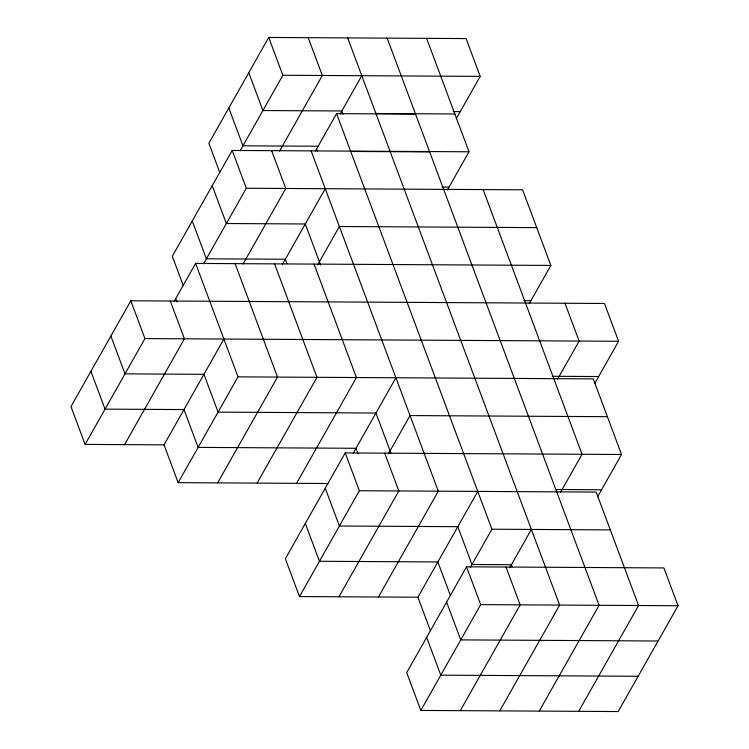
<?xml version="1.0" encoding="UTF-8"?>
<svg xmlns="http://www.w3.org/2000/svg" width="749" height="749" viewBox="0 0 749 749"><rect width="100%" height="100%" fill="white"/><g stroke="black" fill="none" stroke-linecap="round" stroke-linejoin="round"><path stroke-width="1.12" d="M456.263 118.707L480.203 76.379L466.075 38.574L268.722 37.45L208.859 143.256L219.766 172.429M594.65 383.61L618.59 341.282L604.462 303.476L130.822 300.789L70.958 406.595L85.086 444.41L164.031 444.85L223.895 339.044M426.602 38.349L468.996 151.785L232.181 150.437L172.317 256.242L183.215 285.416M240.092 150.839L282.86 75.265L268.722 37.45M85.086 444.41L144.95 338.595L130.822 300.789M173.965 301.716L195.629 263.423L550.861 265.436L522.596 189.815L246.309 188.252L203.55 263.826M279.564 151.064L322.323 75.49L308.195 37.675M124.559 444.625L184.423 338.82L170.295 301.014M243.022 264.051L285.781 188.467L271.653 150.661M315.488 150.923L336.582 113.642L415.526 114.091M340.13 113.998L361.795 75.705M282.485 264.275L325.253 188.692M327.912 483.517L178.159 482.665L238.023 376.859L195.629 263.423M317.716 264.8L339.381 226.507L536.733 227.63M217.631 482.89L277.495 377.084L235.102 263.648M257.104 483.114L316.967 377.309L274.574 263.873M447.331 190.077L468.996 151.785M296.567 483.339L356.43 377.524L314.037 264.097M238.023 376.859L593.255 378.872L621.52 454.493L345.223 452.93L285.36 558.735L299.497 596.55L417.905 597.215L477.768 491.41M353.144 453.332L395.903 377.749M299.497 596.55L359.361 490.735L345.223 452.93M388.375 453.857L410.04 415.564L607.383 416.687M338.96 596.775L398.824 490.96L384.696 453.154M529.197 303.729L550.861 265.436M378.432 597L438.296 491.185L311.116 150.886M557.462 379.35L579.127 341.057L564.989 303.251M466.561 566.806L406.698 672.621L420.826 710.427L618.178 711.55L678.042 605.744L663.914 567.929L466.561 566.806L480.689 604.621L420.826 710.427M470.232 567.517L491.896 529.225L336.582 113.642M509.704 567.742L531.369 529.449M560.383 492.561L582.048 454.269L483.133 189.591M460.298 710.651L520.162 604.846L506.034 567.03M597.571 496.821L621.52 454.493M499.77 710.876L559.634 605.07L376.054 113.867M539.233 711.101L599.097 605.295L387.139 38.124M578.705 711.325L638.569 605.52L596.176 492.084L359.361 490.735M282.86 75.265L480.203 76.379M453.285 111.61L460.251 111.648M454.868 113.97L375.923 113.52L347.667 37.899M318.4 146.233L242.948 145.802L228.82 107.987M350.719 151.448L429.654 151.897M442.079 187.007L449.044 187.053M523.944 300.667L530.91 300.705M144.95 338.595L618.59 341.282M552.2 376.288L598.638 376.56M555.131 489.5L601.559 489.762M491.896 529.225L610.313 529.899M480.689 604.621L678.042 605.744M658.09 641.013L460.738 639.889L446.61 602.084M638.129 676.281L440.787 675.158L426.649 637.352M343.051 114.222L341.844 110.983L262.899 110.534L248.771 72.719M512.222 566.881L511.417 564.718L471.945 564.493L457.817 526.678L339.4 526.004L325.272 488.198M316.63 148.911L317.436 151.073M450.374 595.436L437.856 561.947L319.449 561.282L305.32 523.467M320.638 265.015L305.292 223.97L226.357 223.52L212.22 185.705M390.884 452.995L375.951 413.027L218.071 412.128L203.943 374.313L124.999 373.863L110.871 336.058M417.905 597.215L430.422 630.714M286.951 263.554L285.341 259.238L206.396 258.789L192.268 220.974M358.013 453.697L356 448.295L198.12 447.396L183.982 409.581L105.047 409.132L90.91 371.326M232.181 150.437L246.309 188.252M175.678 298.692L176.886 301.931M164.031 444.85L178.159 482.665"/></g></svg>
